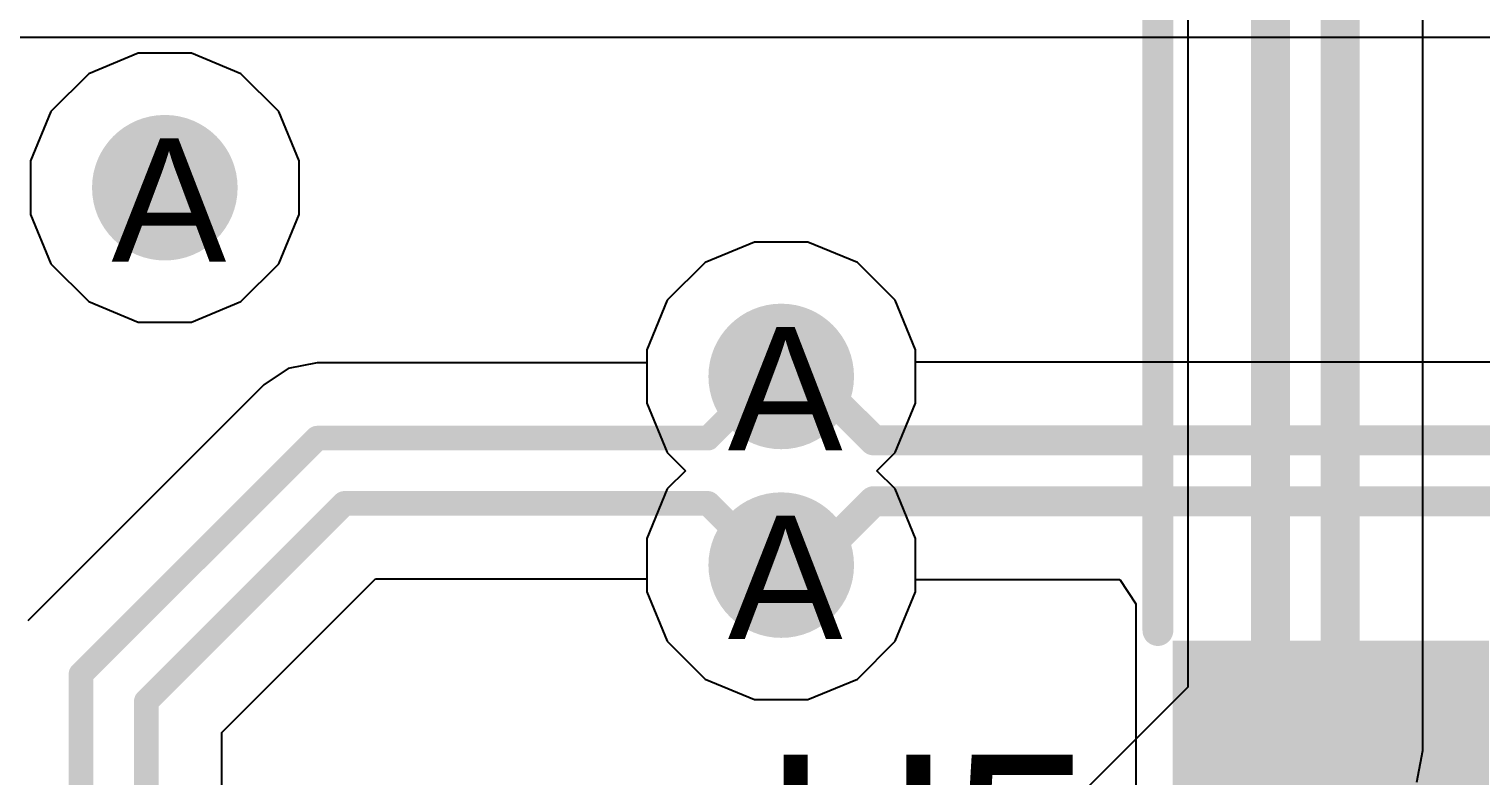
# Model space of a CAD drawing. Header units: inches. Extents: x 0 to 5271, y 0 to 5417.
# Drawn here: x 49.22 to 55.21, y 91.45 to 94.53 of the extents above; entities that cross this region are included whole.
import ezdxf

# ---------------------------------------------------------------- set-up
doc = ezdxf.new("R2010")
doc.units = ezdxf.units.IN
for name, color, linetype in [('Bottom Layer', 5, 'Continuous'), ('Drill Drawing', 1, 'Continuous'), ('L2_GND1', 16, 'Continuous'), ('L3_SIG1', 76, 'Continuous'), ('L4_PWR', 90, 'Continuous'), ('L5_GND2', 156, 'Continuous'), ('L6_SIG2', 130, 'Continuous'), ('L7_GND3', 216, 'Continuous'), ('Top Layer', 1, 'Continuous'), ('Top Overlay', 2, 'Continuous'), ('Top Paste', 8, 'Continuous'), ('Top Solder', 216, 'Continuous'), ('Via Holes', 16, 'Continuous')]:
    doc.layers.add(name, color=color, linetype=linetype)
doc.styles.add('Arial', font='', dxfattribs={"height": 0.2})
doc.styles.get('Arial').set_extended_font_data('Arial')

# ---------------------------------------------------------------- blocks, each defined once
blk = doc.blocks.new('24_TSSOP_421')
at = {"layer": 'Top Layer'}
for points in [[(-3.64997111, 3.80000637), (-2.14997157, 3.80000637), (-2.14997157, 3.35000727), (-3.64997111, 3.35000727)], [(-3.64997111, 3.14996957), (-2.14997157, 3.14996957), (-2.14997157, 2.69997047), (-3.64997111, 2.69997047)]]:
    blk.add_hatch(color=1, dxfattribs=at).paths.add_polyline_path(points)
at = {"layer": 'Top Paste'}
for points in [[(-3.64997111, 3.80000637), (-2.14997157, 3.80000637), (-2.14997157, 3.35000727), (-3.64997111, 3.35000727)], [(-3.64997111, 3.14996957), (-2.14997157, 3.14996957), (-2.14997157, 2.69997047), (-3.64997111, 2.69997047)]]:
    blk.add_hatch(color=8, dxfattribs=at).paths.add_polyline_path(points)
at = {"layer": 'Top Solder'}
for points in [[(-3.75157111, 3.90160637), (-2.04837157, 3.90160637), (-2.04837157, 3.24840727), (-3.75157111, 3.24840727)], [(-3.75157111, 3.25156957), (-2.04837157, 3.25156957), (-2.04837157, 2.59837047), (-3.75157111, 2.59837047)]]:
    blk.add_hatch(color=216, dxfattribs=at).paths.add_polyline_path(points)
at = {"layer": 'Top Overlay'}
blk.add_lwpolyline([(-2.00660254, 3.96240762, 0.127, 0.127, 0), (1.95579746, 3.96240762, 0.127, 0.127, 0)], format="xyseb", dxfattribs=at)
blk.add_lwpolyline([(-2.03835254, 3.96240762, 0.0635, 0.0635, 1), (-1.97485254, 3.96240762, 0.0635, 0.0635, 1)], format="xyseb", close=True, dxfattribs=at)

msp = doc.modelspace()

# ---------------------------------------------------------------- hatches: boundary and pattern name
at = {"layer": 'Bottom Layer'}
h = msp.add_hatch(color=5, dxfattribs=at)
edge = h.paths.add_edge_path()
edge.add_arc((49.784, 93.8784), 0.2999994, 0, 360)
h = msp.add_hatch(color=5, dxfattribs=at)
edge = h.paths.add_edge_path()
edge.add_arc((52.324, 93.1003091), 0.2999994, 0, 360)
h = msp.add_hatch(color=5, dxfattribs=at)
edge = h.paths.add_edge_path()
edge.add_arc((52.324, 92.32251029999999), 0.2999994, 0, 360)
at = {"layer": 'L2_GND1'}
h = msp.add_hatch(color=16, dxfattribs=at)
edge = h.paths.add_edge_path()
edge.add_arc((49.784, 93.8784), 0.2999994, 0, 360)
h = msp.add_hatch(color=16, dxfattribs=at)
edge = h.paths.add_edge_path()
edge.add_arc((52.324, 93.1003091), 0.2999994, 0, 360)
h = msp.add_hatch(color=16, dxfattribs=at)
edge = h.paths.add_edge_path()
edge.add_arc((52.324, 92.32251029999999), 0.2999994, 0, 360)
at = {"layer": 'L3_SIG1'}
h = msp.add_hatch(color=76, dxfattribs=at)
edge = h.paths.add_edge_path()
edge.add_arc((49.784, 93.8784), 0.2999994, 0, 360)
h = msp.add_hatch(color=76, dxfattribs=at)
edge = h.paths.add_edge_path()
edge.add_arc((52.324, 93.1003091), 0.2999994, 0, 360)
h = msp.add_hatch(color=76, dxfattribs=at)
edge = h.paths.add_edge_path()
edge.add_arc((52.324, 92.32251029999999), 0.2999994, 0, 360)
at = {"layer": 'L4_PWR'}
h = msp.add_hatch(color=90, dxfattribs=at)
edge = h.paths.add_edge_path()
edge.add_arc((49.784, 93.8784), 0.2999994, 0, 360)
h = msp.add_hatch(color=90, dxfattribs=at)
edge = h.paths.add_edge_path()
edge.add_arc((52.324, 93.1003091), 0.2999994, 0, 360)
h = msp.add_hatch(color=90, dxfattribs=at)
edge = h.paths.add_edge_path()
edge.add_arc((52.324, 92.32251029999999), 0.2999994, 0, 360)
at = {"layer": 'L5_GND2'}
h = msp.add_hatch(color=156, dxfattribs=at)
edge = h.paths.add_edge_path()
edge.add_arc((49.784, 93.8784), 0.2999994, 0, 360)
h = msp.add_hatch(color=156, dxfattribs=at)
edge = h.paths.add_edge_path()
edge.add_arc((52.324, 93.1003091), 0.2999994, 0, 360)
h = msp.add_hatch(color=156, dxfattribs=at)
edge = h.paths.add_edge_path()
edge.add_arc((52.324, 92.32251029999999), 0.2999994, 0, 360)
at = {"layer": 'L6_SIG2'}
h = msp.add_hatch(color=130, dxfattribs=at)
edge = h.paths.add_edge_path()
edge.add_arc((49.784, 93.8784), 0.2999994, 0, 360)
h = msp.add_hatch(color=130, dxfattribs=at)
edge = h.paths.add_edge_path()
edge.add_arc((52.324, 93.1003091), 0.2999994, 0, 360)
h = msp.add_hatch(color=130, dxfattribs=at)
edge = h.paths.add_edge_path()
edge.add_arc((52.324, 92.32251029999999), 0.2999994, 0, 360)
at = {"layer": 'L7_GND3'}
h = msp.add_hatch(color=216, dxfattribs=at)
edge = h.paths.add_edge_path()
edge.add_arc((49.784, 93.8784), 0.2999994, 0, 360)
h = msp.add_hatch(color=216, dxfattribs=at)
edge = h.paths.add_edge_path()
edge.add_arc((52.324, 93.1003091), 0.2999994, 0, 360)
h = msp.add_hatch(color=216, dxfattribs=at)
edge = h.paths.add_edge_path()
edge.add_arc((52.324, 92.32251029999999), 0.2999994, 0, 360)
at = {"layer": 'Top Layer'}
h = msp.add_hatch(color=1, dxfattribs=at)
edge = h.paths.add_edge_path()
edge.add_arc((49.784, 93.8784), 0.2999994, 0, 360)
h = msp.add_hatch(color=1, dxfattribs=at)
edge = h.paths.add_edge_path()
edge.add_arc((52.324, 93.1003091), 0.2999994, 0, 360)
h = msp.add_hatch(color=1, dxfattribs=at)
edge = h.paths.add_edge_path()
edge.add_arc((52.324, 92.32251029999999), 0.2999994, 0, 360)
at = {"layer": 'Via Holes'}
h = msp.add_hatch(color=7, dxfattribs=at)
edge = h.paths.add_edge_path()
edge.add_arc((49.784, 93.8784), 0.1499997, 0, 360)
h = msp.add_hatch(color=7, dxfattribs=at)
edge = h.paths.add_edge_path()
edge.add_arc((52.324, 93.1003091), 0.1499997, 0, 360)
h = msp.add_hatch(color=7, dxfattribs=at)
edge = h.paths.add_edge_path()
edge.add_arc((52.324, 92.32251029999999), 0.1499997, 0, 360)

# ---------------------------------------------------------------- linework, layer by layer
at = {"layer": 'Bottom Layer'}
for p, q in [((53.99889123999999, 99.09740403999999), (53.99889123999999, 91.81905182)), ((54.96854894000001, 91.5586434), (54.96854894000001, 99.09740403999999)), ((52.2138021, 93.6543085), (52.01018553999999, 93.5699678)), ((52.43419789999999, 93.6543085), (52.2138021, 93.6543085)), ((52.63781446, 93.5699678), (52.43419789999999, 93.6543085)), ((52.01018553999999, 93.5699678), (51.8543413, 93.41412356)), ((52.79365869999999, 93.41412356), (52.63781446, 93.5699678)), ((51.8543413, 93.41412356), (51.7700006, 93.21050699999999)), ((52.8779994, 93.21050699999999), (52.79365869999999, 93.41412356)), ((51.7700006, 93.21050699999999), (51.7700006, 92.99011119999999)), ((52.8779994, 92.99011119999999), (52.8779994, 93.21050699999999)), ((51.7700006, 92.99011119999999), (51.8543413, 92.78649464)), ((52.79365869999999, 92.78649464), (52.8779994, 92.99011119999999)), ((51.8543413, 92.78649464), (51.92942624, 92.7114097)), ((52.71857376, 92.7114097), (52.79365869999999, 92.78649464)), ((51.92942624, 92.7114097), (51.8543413, 92.63632476)), ((52.79365869999999, 92.63632476), (52.71857376, 92.7114097)), ((51.8543413, 92.63632476), (51.7700006, 92.4327082)), ((52.8779994, 92.4327082), (52.79365869999999, 92.63632476)), ((51.7700006, 92.4327082), (51.7700006, 92.21231239999999)), ((52.8779994, 92.21231239999999), (52.8779994, 92.4327082)), ((51.7700006, 92.21231239999999), (51.8543413, 92.00869584)), ((52.79365869999999, 92.00869584), (52.8779994, 92.21231239999999)), ((51.8543413, 92.00869584), (52.01018553999999, 91.8528516)), ((52.63781446, 91.8528516), (52.79365869999999, 92.00869584)), ((52.01018553999999, 91.8528516), (52.2138021, 91.7685109)), ((52.43419789999999, 91.7685109), (52.63781446, 91.8528516)), ((53.99889123999999, 91.81905182), (52.995576, 90.81573912)), ((52.2138021, 91.7685109), (52.43419789999999, 91.7685109)), ((54.94259775999999, 91.42815852), (54.96855148, 91.5586307)), ((54.96855148, 91.5586307), (54.96854894000001, 91.5586434))]:
    msp.add_line(p, q, dxfattribs=at)
for points in [[(54.62760982, 91.5586307, 0.16077946, 0.16077946, 0), (54.62760982, 103.23737798, 0.16077946, 0.16077946, 0)], [(54.33983036, 91.67783035999999, 0.16077946, 0.16077946, 0), (54.33983036, 103.00680948, 0.16077946, 0.16077946, 0)], [(53.1368, 90.47479999999999, 0.16077946, 0.16077946, 0), (54.33983036, 91.67783035999999, 0.16077946, 0.16077946, 0)], [(53.25599965999999, 90.18702053999999, 0.16077946, 0.16077946, 0), (54.62760982, 91.5586307, 0.16077946, 0.16077946, 0)]]:
    msp.add_lwpolyline(points, format="xyseb", dxfattribs=at)
for points in [[(54.29963486, 91.67783035999999, 0.08038846, 0.08038846, 1), (54.38002586, 91.67783035999999, 0.08038846, 0.08038846, 1)], [(54.29963486, 91.67783035999999, 0.08038846, 0.08038846, 1), (54.38002586, 91.67783035999999, 0.08038846, 0.08038846, 1)], [(54.58741431999999, 91.5586307, 0.08038846, 0.08038846, 1), (54.66780532, 91.5586307, 0.08038846, 0.08038846, 1)], [(54.58741431999999, 91.5586307, 0.08038846, 0.08038846, 1), (54.66780532, 91.5586307, 0.08038846, 0.08038846, 1)]]:
    msp.add_lwpolyline(points, format="xyseb", close=True, dxfattribs=at)
at = {"layer": 'L2_GND1'}
for p, q in [((49.6738021, 94.4323994), (49.47018554, 94.3480587)), ((49.89419789999999, 94.4323994), (49.6738021, 94.4323994)), ((50.09781446, 94.3480587), (49.89419789999999, 94.4323994)), ((49.47018554, 94.3480587), (49.3143413, 94.19221445999999)), ((50.2536587, 94.19221445999999), (50.09781446, 94.3480587)), ((49.3143413, 94.19221445999999), (49.2300006, 93.98859789999999)), ((50.33799939999999, 93.98859789999999), (50.2536587, 94.19221445999999)), ((49.2300006, 93.98859789999999), (49.2300006, 93.7682021)), ((50.33799939999999, 93.7682021), (50.33799939999999, 93.98859789999999)), ((49.2300006, 93.7682021), (49.3143413, 93.56458554)), ((50.2536587, 93.56458554), (50.33799939999999, 93.7682021)), ((52.2138021, 93.6543085), (52.01018553999999, 93.5699678)), ((52.43419789999999, 93.6543085), (52.2138021, 93.6543085)), ((52.63781446, 93.5699678), (52.43419789999999, 93.6543085)), ((49.3143413, 93.56458554), (49.47018554, 93.4087413)), ((50.09781446, 93.4087413), (50.2536587, 93.56458554)), ((52.01018553999999, 93.5699678), (51.8543413, 93.41412356)), ((52.79365869999999, 93.41412356), (52.63781446, 93.5699678)), ((49.47018554, 93.4087413), (49.6738021, 93.3244006)), ((49.89419789999999, 93.3244006), (50.09781446, 93.4087413)), ((51.8543413, 93.41412356), (51.7700006, 93.21050699999999)), ((52.8779994, 93.21050699999999), (52.79365869999999, 93.41412356)), ((49.6738021, 93.3244006), (49.89419789999999, 93.3244006)), ((51.7700006, 93.21050699999999), (51.7700006, 92.99011119999999)), ((52.8779994, 92.99011119999999), (52.8779994, 93.21050699999999)), ((51.7700006, 92.99011119999999), (51.8543413, 92.78649464)), ((52.79365869999999, 92.78649464), (52.8779994, 92.99011119999999)), ((51.8543413, 92.78649464), (51.92942624, 92.7114097)), ((52.71857376, 92.7114097), (52.79365869999999, 92.78649464)), ((51.92942624, 92.7114097), (51.8543413, 92.63632476)), ((52.79365869999999, 92.63632476), (52.71857376, 92.7114097)), ((51.8543413, 92.63632476), (51.7700006, 92.4327082)), ((52.8779994, 92.4327082), (52.79365869999999, 92.63632476)), ((51.7700006, 92.4327082), (51.7700006, 92.21231239999999)), ((52.8779994, 92.21231239999999), (52.8779994, 92.4327082)), ((51.7700006, 92.21231239999999), (51.8543413, 92.00869584)), ((52.79365869999999, 92.00869584), (52.8779994, 92.21231239999999)), ((51.8543413, 92.00869584), (52.01018553999999, 91.8528516)), ((52.63781446, 91.8528516), (52.79365869999999, 92.00869584)), ((52.01018553999999, 91.8528516), (52.2138021, 91.7685109)), ((52.43419789999999, 91.7685109), (52.63781446, 91.8528516)), ((52.2138021, 91.7685109), (52.43419789999999, 91.7685109))]:
    msp.add_line(p, q, dxfattribs=at)
at = {"layer": 'L3_SIG1'}
for p, q in [((52.2138021, 93.6543085), (52.01018553999999, 93.5699678)), ((52.43419789999999, 93.6543085), (52.2138021, 93.6543085)), ((52.63781446, 93.5699678), (52.43419789999999, 93.6543085)), ((52.01018553999999, 93.5699678), (51.8543413, 93.41412356)), ((52.79365869999999, 93.41412356), (52.63781446, 93.5699678)), ((51.8543413, 93.41412356), (51.7700006, 93.21050699999999)), ((52.8779994, 93.21050699999999), (52.79365869999999, 93.41412356)), ((51.7700006, 93.21050699999999), (51.7700006, 92.99011119999999)), ((52.8779994, 92.99011119999999), (52.8779994, 93.21050699999999)), ((51.7700006, 92.99011119999999), (51.8543413, 92.78649464)), ((52.79365869999999, 92.78649464), (52.8779994, 92.99011119999999)), ((51.8543413, 92.78649464), (51.92942624, 92.7114097)), ((52.71857376, 92.7114097), (52.79365869999999, 92.78649464)), ((51.92942624, 92.7114097), (51.8543413, 92.63632476)), ((52.79365869999999, 92.63632476), (52.71857376, 92.7114097)), ((51.8543413, 92.63632476), (51.7700006, 92.4327082)), ((52.8779994, 92.4327082), (52.79365869999999, 92.63632476)), ((51.7700006, 92.4327082), (51.7700006, 92.21231239999999)), ((52.8779994, 92.21231239999999), (52.8779994, 92.4327082)), ((51.7700006, 92.21231239999999), (51.8543413, 92.00869584)), ((52.79365869999999, 92.00869584), (52.8779994, 92.21231239999999)), ((51.8543413, 92.00869584), (52.01018553999999, 91.8528516)), ((52.63781446, 91.8528516), (52.79365869999999, 92.00869584)), ((52.01018553999999, 91.8528516), (52.2138021, 91.7685109)), ((52.43419789999999, 91.7685109), (52.63781446, 91.8528516)), ((52.2138021, 91.7685109), (52.43419789999999, 91.7685109))]:
    msp.add_line(p, q, dxfattribs=at)
at = {"layer": 'L4_PWR'}
for p, q in [((49.6738021, 94.4323994), (49.47018554, 94.3480587)), ((49.89419789999999, 94.4323994), (49.6738021, 94.4323994)), ((50.09781446, 94.3480587), (49.89419789999999, 94.4323994)), ((49.47018554, 94.3480587), (49.3143413, 94.19221445999999)), ((50.2536587, 94.19221445999999), (50.09781446, 94.3480587)), ((49.3143413, 94.19221445999999), (49.2300006, 93.98859789999999)), ((50.33799939999999, 93.98859789999999), (50.2536587, 94.19221445999999)), ((49.2300006, 93.98859789999999), (49.2300006, 93.7682021)), ((50.33799939999999, 93.7682021), (50.33799939999999, 93.98859789999999)), ((49.2300006, 93.7682021), (49.3143413, 93.56458554)), ((50.2536587, 93.56458554), (50.33799939999999, 93.7682021)), ((52.2138021, 93.6543085), (52.01018553999999, 93.5699678)), ((52.43419789999999, 93.6543085), (52.2138021, 93.6543085)), ((52.63781446, 93.5699678), (52.43419789999999, 93.6543085)), ((49.3143413, 93.56458554), (49.47018554, 93.4087413)), ((50.09781446, 93.4087413), (50.2536587, 93.56458554)), ((52.01018553999999, 93.5699678), (51.8543413, 93.41412356)), ((52.79365869999999, 93.41412356), (52.63781446, 93.5699678)), ((49.47018554, 93.4087413), (49.6738021, 93.3244006)), ((49.89419789999999, 93.3244006), (50.09781446, 93.4087413)), ((51.8543413, 93.41412356), (51.7700006, 93.21050699999999)), ((52.8779994, 93.21050699999999), (52.79365869999999, 93.41412356)), ((49.6738021, 93.3244006), (49.89419789999999, 93.3244006)), ((51.7700006, 93.21050699999999), (51.7700006, 92.99011119999999)), ((52.8779994, 92.99011119999999), (52.8779994, 93.21050699999999)), ((51.7700006, 92.99011119999999), (51.8543413, 92.78649464)), ((52.79365869999999, 92.78649464), (52.8779994, 92.99011119999999)), ((51.8543413, 92.78649464), (51.92942624, 92.7114097)), ((52.71857376, 92.7114097), (52.79365869999999, 92.78649464)), ((51.92942624, 92.7114097), (51.8543413, 92.63632476)), ((52.79365869999999, 92.63632476), (52.71857376, 92.7114097)), ((51.8543413, 92.63632476), (51.7700006, 92.4327082)), ((52.8779994, 92.4327082), (52.79365869999999, 92.63632476)), ((51.7700006, 92.4327082), (51.7700006, 92.21231239999999)), ((52.8779994, 92.21231239999999), (52.8779994, 92.4327082)), ((51.7700006, 92.21231239999999), (51.8543413, 92.00869584)), ((52.79365869999999, 92.00869584), (52.8779994, 92.21231239999999)), ((51.8543413, 92.00869584), (52.01018553999999, 91.8528516)), ((52.63781446, 91.8528516), (52.79365869999999, 92.00869584)), ((52.01018553999999, 91.8528516), (52.2138021, 91.7685109)), ((52.43419789999999, 91.7685109), (52.63781446, 91.8528516)), ((52.2138021, 91.7685109), (52.43419789999999, 91.7685109))]:
    msp.add_line(p, q, dxfattribs=at)
at = {"layer": 'L5_GND2'}
for p, q in [((52.2138021, 93.6543085), (52.01018553999999, 93.5699678)), ((52.43419789999999, 93.6543085), (52.2138021, 93.6543085)), ((52.63781446, 93.5699678), (52.43419789999999, 93.6543085)), ((52.01018553999999, 93.5699678), (51.8543413, 93.41412356)), ((52.79365869999999, 93.41412356), (52.63781446, 93.5699678)), ((51.8543413, 93.41412356), (51.7700006, 93.21050699999999)), ((52.8779994, 93.21050699999999), (52.79365869999999, 93.41412356)), ((50.41175338, 93.15680124), (50.2928255, 93.13314622)), ((51.7700006, 93.15680124), (50.41175338, 93.15680124)), ((51.7700006, 93.21050699999999), (51.7700006, 93.15680124)), ((52.8779994, 92.99011119999999), (52.8779994, 93.21050699999999)), ((50.2928255, 93.13314622), (50.19200528, 93.06577779999999)), ((50.19200528, 93.06577779999999), (49.2188881, 92.09266061999999)), ((52.79365869999999, 92.78649464), (52.8779994, 92.99011119999999)), ((52.71857376, 92.7114097), (52.79365869999999, 92.78649464)), ((52.79365869999999, 92.63632476), (52.71857376, 92.7114097)), ((52.8779994, 92.4327082), (52.79365869999999, 92.63632476)), ((52.8779994, 92.21231239999999), (52.8779994, 92.4327082)), ((50.01864774, 91.63266662), (50.65199928, 92.26601816)), ((50.65199928, 92.26601816), (51.7700006, 92.26601816)), ((51.7700006, 92.26601816), (51.7700006, 92.21231239999999)), ((51.7700006, 92.21231239999999), (51.8543413, 92.00869584)), ((52.79365869999999, 92.00869584), (52.8779994, 92.21231239999999)), ((51.8543413, 92.00869584), (52.01018553999999, 91.8528516)), ((52.63781446, 91.8528516), (52.79365869999999, 92.00869584)), ((52.01018553999999, 91.8528516), (52.2138021, 91.7685109)), ((52.43419789999999, 91.7685109), (52.63781446, 91.8528516)), ((52.2138021, 91.7685109), (52.43419789999999, 91.7685109)), ((50.01864774, 85.49602154), (50.01864774, 91.63266662))]:
    msp.add_line(p, q, dxfattribs=at)
for points in [[(52.02265948, 92.8460297, 0.1016, 0.1016, 0), (52.27693888, 93.1003091, 0.1016, 0.1016, 0)], [(52.27693888, 93.1003091, 0.1016, 0.1016, 0), (52.324, 93.1003091, 0.1016, 0.1016, 0)], [(49.4386362, 91.87291251999999, 0.1016, 0.1016, 0), (50.41175338, 92.8460297, 0.1016, 0.1016, 0)], [(50.41175338, 92.8460297, 0.1016, 0.1016, 0), (52.02265948, 92.8460297, 0.1016, 0.1016, 0)], [(49.7078762, 91.76139128, 0.1016, 0.1016, 0), (50.52327462, 92.57678969999999, 0.1016, 0.1016, 0)], [(50.52327462, 92.57678969999999, 0.1016, 0.1016, 0), (52.02265948, 92.57678969999999, 0.1016, 0.1016, 0)], [(52.02265948, 92.57678969999999, 0.1016, 0.1016, 0), (52.27693888, 92.32251029999999, 0.1016, 0.1016, 0)], [(52.27693888, 92.32251029999999, 0.1016, 0.1016, 0), (52.324, 92.32251029999999, 0.1016, 0.1016, 0)], [(49.4386362, 85.25577564, 0.1016, 0.1016, 0), (49.4386362, 91.87291251999999, 0.1016, 0.1016, 0)], [(49.7078762, 85.36729688, 0.1016, 0.1016, 0), (49.7078762, 91.76139128, 0.1016, 0.1016, 0)]]:
    msp.add_lwpolyline(points, format="xyseb", dxfattribs=at)
for points in [[(52.25153888, 93.1003091, 0.0508, 0.0508, 1), (52.30233887999999, 93.1003091, 0.0508, 0.0508, 1)], [(52.25153888, 93.1003091, 0.0508, 0.0508, 1), (52.30233887999999, 93.1003091, 0.0508, 0.0508, 1)], [(52.2986, 93.1003091, 0.0508, 0.0508, 1), (52.3494, 93.1003091, 0.0508, 0.0508, 1)], [(50.38635338, 92.8460297, 0.0508, 0.0508, 1), (50.43715338, 92.8460297, 0.0508, 0.0508, 1)], [(50.38635338, 92.8460297, 0.0508, 0.0508, 1), (50.43715338, 92.8460297, 0.0508, 0.0508, 1)], [(51.99725948, 92.8460297, 0.0508, 0.0508, 1), (52.04805948, 92.8460297, 0.0508, 0.0508, 1)], [(51.99725948, 92.8460297, 0.0508, 0.0508, 1), (52.04805948, 92.8460297, 0.0508, 0.0508, 1)], [(50.49787462, 92.57678969999999, 0.0508, 0.0508, 1), (50.54867461999999, 92.57678969999999, 0.0508, 0.0508, 1)], [(50.49787462, 92.57678969999999, 0.0508, 0.0508, 1), (50.54867461999999, 92.57678969999999, 0.0508, 0.0508, 1)], [(51.99725948, 92.57678969999999, 0.0508, 0.0508, 1), (52.04805948, 92.57678969999999, 0.0508, 0.0508, 1)], [(51.99725948, 92.57678969999999, 0.0508, 0.0508, 1), (52.04805948, 92.57678969999999, 0.0508, 0.0508, 1)], [(52.25153888, 92.32251029999999, 0.0508, 0.0508, 1), (52.30233887999999, 92.32251029999999, 0.0508, 0.0508, 1)], [(52.25153888, 92.32251029999999, 0.0508, 0.0508, 1), (52.30233887999999, 92.32251029999999, 0.0508, 0.0508, 1)], [(52.2986, 92.32251029999999, 0.0508, 0.0508, 1), (52.3494, 92.32251029999999, 0.0508, 0.0508, 1)], [(49.4132362, 91.87291251999999, 0.0508, 0.0508, 1), (49.4640362, 91.87291251999999, 0.0508, 0.0508, 1)], [(49.4132362, 91.87291251999999, 0.0508, 0.0508, 1), (49.4640362, 91.87291251999999, 0.0508, 0.0508, 1)], [(49.6824762, 91.76139128, 0.0508, 0.0508, 1), (49.7332762, 91.76139128, 0.0508, 0.0508, 1)], [(49.6824762, 91.76139128, 0.0508, 0.0508, 1), (49.7332762, 91.76139128, 0.0508, 0.0508, 1)]]:
    msp.add_lwpolyline(points, format="xyseb", close=True, dxfattribs=at)
at = {"layer": 'L6_SIG2'}
for p, q in [((52.2138021, 93.6543085), (52.01018553999999, 93.5699678)), ((52.43419789999999, 93.6543085), (52.2138021, 93.6543085)), ((52.63781446, 93.5699678), (52.43419789999999, 93.6543085)), ((52.01018553999999, 93.5699678), (51.8543413, 93.41412356)), ((52.79365869999999, 93.41412356), (52.63781446, 93.5699678)), ((51.8543413, 93.41412356), (51.7700006, 93.21050699999999)), ((52.8779994, 93.21050699999999), (52.79365869999999, 93.41412356)), ((51.7700006, 93.21050699999999), (51.7700006, 92.99011119999999)), ((52.8779994, 92.99011119999999), (52.8779994, 93.21050699999999)), ((51.7700006, 92.99011119999999), (51.8543413, 92.78649464)), ((52.79365869999999, 92.78649464), (52.8779994, 92.99011119999999)), ((51.8543413, 92.78649464), (51.92942624, 92.7114097)), ((52.71857376, 92.7114097), (52.79365869999999, 92.78649464)), ((51.92942624, 92.7114097), (51.8543413, 92.63632476)), ((52.79365869999999, 92.63632476), (52.71857376, 92.7114097)), ((51.8543413, 92.63632476), (51.7700006, 92.4327082)), ((52.8779994, 92.4327082), (52.79365869999999, 92.63632476)), ((51.7700006, 92.4327082), (51.7700006, 92.21231239999999)), ((52.8779994, 92.21231239999999), (52.8779994, 92.4327082)), ((51.7700006, 92.21231239999999), (51.8543413, 92.00869584)), ((52.79365869999999, 92.00869584), (52.8779994, 92.21231239999999)), ((51.8543413, 92.00869584), (52.01018553999999, 91.8528516)), ((52.63781446, 91.8528516), (52.79365869999999, 92.00869584)), ((52.01018553999999, 91.8528516), (52.2138021, 91.7685109)), ((52.43419789999999, 91.7685109), (52.63781446, 91.8528516)), ((52.2138021, 91.7685109), (52.43419789999999, 91.7685109))]:
    msp.add_line(p, q, dxfattribs=at)
at = {"layer": 'L7_GND3'}
for p, q in [((49.03643736, 94.49952905999999), (55.87024132, 94.49952905999999)), ((52.2138021, 93.6543085), (52.01018553999999, 93.5699678)), ((52.43419789999999, 93.6543085), (52.2138021, 93.6543085)), ((52.63781446, 93.5699678), (52.43419789999999, 93.6543085)), ((52.01018553999999, 93.5699678), (51.8543413, 93.41412356)), ((52.79365869999999, 93.41412356), (52.63781446, 93.5699678)), ((51.8543413, 93.41412356), (51.7700006, 93.21050699999999)), ((52.8779994, 93.21050699999999), (52.79365869999999, 93.41412356)), ((51.7700006, 93.21050699999999), (51.7700006, 92.99011119999999)), ((52.8779994, 92.99011119999999), (52.8779994, 93.21050699999999)), ((51.7700006, 92.99011119999999), (51.8543413, 92.78649464)), ((52.79365869999999, 92.78649464), (52.8779994, 92.99011119999999)), ((51.8543413, 92.78649464), (51.92942624, 92.7114097)), ((52.71857376, 92.7114097), (52.79365869999999, 92.78649464)), ((51.92942624, 92.7114097), (51.8543413, 92.63632476)), ((52.79365869999999, 92.63632476), (52.71857376, 92.7114097)), ((51.8543413, 92.63632476), (51.7700006, 92.4327082)), ((52.8779994, 92.4327082), (52.79365869999999, 92.63632476)), ((51.7700006, 92.4327082), (51.7700006, 92.21231239999999)), ((52.8779994, 92.21231239999999), (52.8779994, 92.4327082)), ((51.7700006, 92.21231239999999), (51.8543413, 92.00869584)), ((52.79365869999999, 92.00869584), (52.8779994, 92.21231239999999)), ((51.8543413, 92.00869584), (52.01018553999999, 91.8528516)), ((52.63781446, 91.8528516), (52.79365869999999, 92.00869584)), ((52.01018553999999, 91.8528516), (52.2138021, 91.7685109)), ((52.43419789999999, 91.7685109), (52.63781446, 91.8528516)), ((52.2138021, 91.7685109), (52.43419789999999, 91.7685109))]:
    msp.add_line(p, q, dxfattribs=at)
at = {"layer": 'Top Layer'}
for p, q in [((52.2138021, 93.6543085), (52.01018553999999, 93.5699678)), ((52.43419789999999, 93.6543085), (52.2138021, 93.6543085)), ((52.63781446, 93.5699678), (52.43419789999999, 93.6543085)), ((52.01018553999999, 93.5699678), (51.8543413, 93.41412356)), ((52.79365869999999, 93.41412356), (52.63781446, 93.5699678)), ((51.8543413, 93.41412356), (51.7700006, 93.21050699999999)), ((52.8779994, 93.21050699999999), (52.79365869999999, 93.41412356)), ((51.7700006, 93.21050699999999), (51.7700006, 92.99011119999999)), ((52.8779994, 93.15928282), (52.8779994, 93.21050699999999)), ((55.79533418, 93.15928282), (52.8779994, 93.15928282)), ((51.7700006, 92.99011119999999), (51.8543413, 92.78649464)), ((51.8543413, 92.78649464), (51.92942624, 92.7114097)), ((51.92942624, 92.7114097), (51.8543413, 92.63632476)), ((51.8543413, 92.63632476), (51.7700006, 92.4327082)), ((51.7700006, 92.4327082), (51.7700006, 92.21231239999999)), ((52.8779994, 92.21231239999999), (52.8779994, 92.26353404)), ((52.8779994, 92.26353404), (53.7197681, 92.26353404)), ((53.7197681, 92.26353404), (53.78459144, 92.16338184)), ((51.7700006, 92.21231239999999), (51.8543413, 92.00869584)), ((52.79365869999999, 92.00869584), (52.8779994, 92.21231239999999)), ((53.78459144, 92.16338184), (53.78459144, 90.15538738)), ((51.8543413, 92.00869584), (52.01018553999999, 91.8528516)), ((52.63781446, 91.8528516), (52.79365869999999, 92.00869584)), ((52.01018553999999, 91.8528516), (52.2138021, 91.7685109)), ((52.43419789999999, 91.7685109), (52.63781446, 91.8528516)), ((52.2138021, 91.7685109), (52.43419789999999, 91.7685109))]:
    msp.add_line(p, q, dxfattribs=at)
for points in [[(52.44169089999999, 93.1003091, 0.12418314, 0.12418314, 0), (52.705, 92.83699999999999, 0.12418314, 0.12418314, 0)], [(52.57334672, 92.96865582, 0.12418314, 0.12418314, 0), (52.70500254, 92.83699999999999, 0.12418314, 0.12418314, 0)], [(52.70500254, 92.83699999999999, 0.12418314, 0.12418314, 0), (55.92882896, 92.83699999999999, 0.12418314, 0.12418314, 0)], [(52.44169344, 92.32251029999999, 0.12418314, 0.12418314, 0), (52.705, 92.58581686, 0.12418314, 0.12418314, 0)], [(52.705, 92.58581686, 0.12418314, 0.12418314, 0), (56.03286989999999, 92.58581686, 0.12418314, 0.12418314, 0)]]:
    msp.add_lwpolyline(points, format="xyseb", dxfattribs=at)
for points in [[(52.41064447999999, 93.1003091, 0.0620903, 0.0620903, 1), (52.47273732, 93.1003091, 0.0620903, 0.0620903, 1)], [(52.5423003, 92.96865582, 0.0620903, 0.0620903, 1), (52.60439314, 92.96865582, 0.0620903, 0.0620903, 1)], [(52.67395358, 92.83699999999999, 0.0620903, 0.0620903, 1), (52.73604641999999, 92.83699999999999, 0.0620903, 0.0620903, 1)], [(52.67395611999999, 92.83699999999999, 0.0620903, 0.0620903, 1), (52.73604895999999, 92.83699999999999, 0.0620903, 0.0620903, 1)], [(52.67395611999999, 92.83699999999999, 0.0620903, 0.0620903, 1), (52.73604895999999, 92.83699999999999, 0.0620903, 0.0620903, 1)], [(52.67395358, 92.58581686, 0.0620903, 0.0620903, 1), (52.73604641999999, 92.58581686, 0.0620903, 0.0620903, 1)], [(52.67395358, 92.58581686, 0.0620903, 0.0620903, 1), (52.73604641999999, 92.58581686, 0.0620903, 0.0620903, 1)], [(52.41064701999999, 92.32251029999999, 0.0620903, 0.0620903, 1), (52.47273985999999, 92.32251029999999, 0.0620903, 0.0620903, 1)]]:
    msp.add_lwpolyline(points, format="xyseb", close=True, dxfattribs=at)

# ---------------------------------------------------------------- block references
at = {"rotation": 90}
msp.add_blockref('24_TSSOP_421', (57.83859653999999, 94.05935722), dxfattribs=at)

# ---------------------------------------------------------------- texts
at = {"layer": 'Drill Drawing', "style": 'Arial'}
for p in [(49.56392169999999, 93.57368382), (52.10392169999999, 92.79559292), (52.10392169999999, 92.01779411999999)]:
    msp.add_text('A', height=0.508, dxfattribs=at).set_placement(p)
at = {"layer": 'Top Overlay', "style": 'Arial'}
msp.add_text('U5', height=0.7619999999999999, dxfattribs=at).set_placement((52.25189702, 90.77853065999999))

doc.saveas('drawing.dxf')
